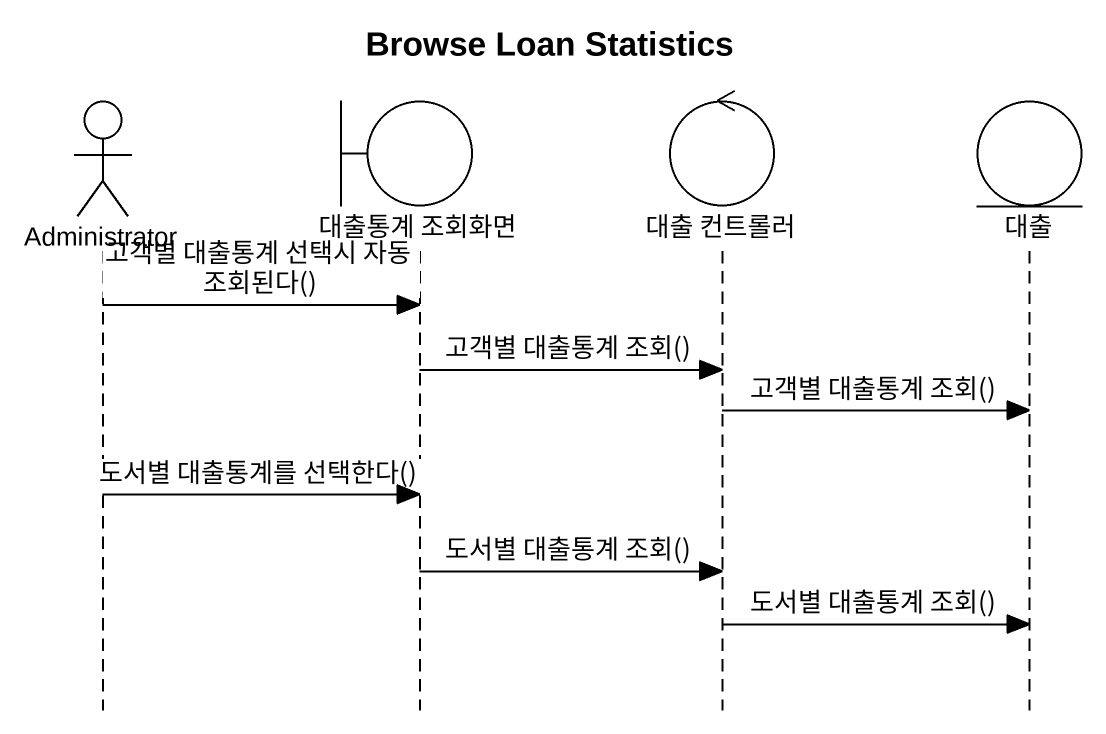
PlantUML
@startuml
title Browse Loan Statistics
hide footbox
actor Administrator
boundary "대출통계 조회화면" as 대출통계_조회화면
control "대출 컨트롤러" as 대출_컨트롤러
entity 대출

Administrator -> 대출통계_조회화면 : 고객별 대출통계 선택시 자동 조회된다()
대출통계_조회화면 -> 대출_컨트롤러 : 고객별 대출통계 조회()
대출_컨트롤러 -> 대출 : 고객별 대출통계 조회()
Administrator -> 대출통계_조회화면 : 도서별 대출통계를 선택한다()
대출통계_조회화면 -> 대출_컨트롤러 : 도서별 대출통계 조회()
대출_컨트롤러 -> 대출 : 도서별 대출통계 조회()
@enduml
